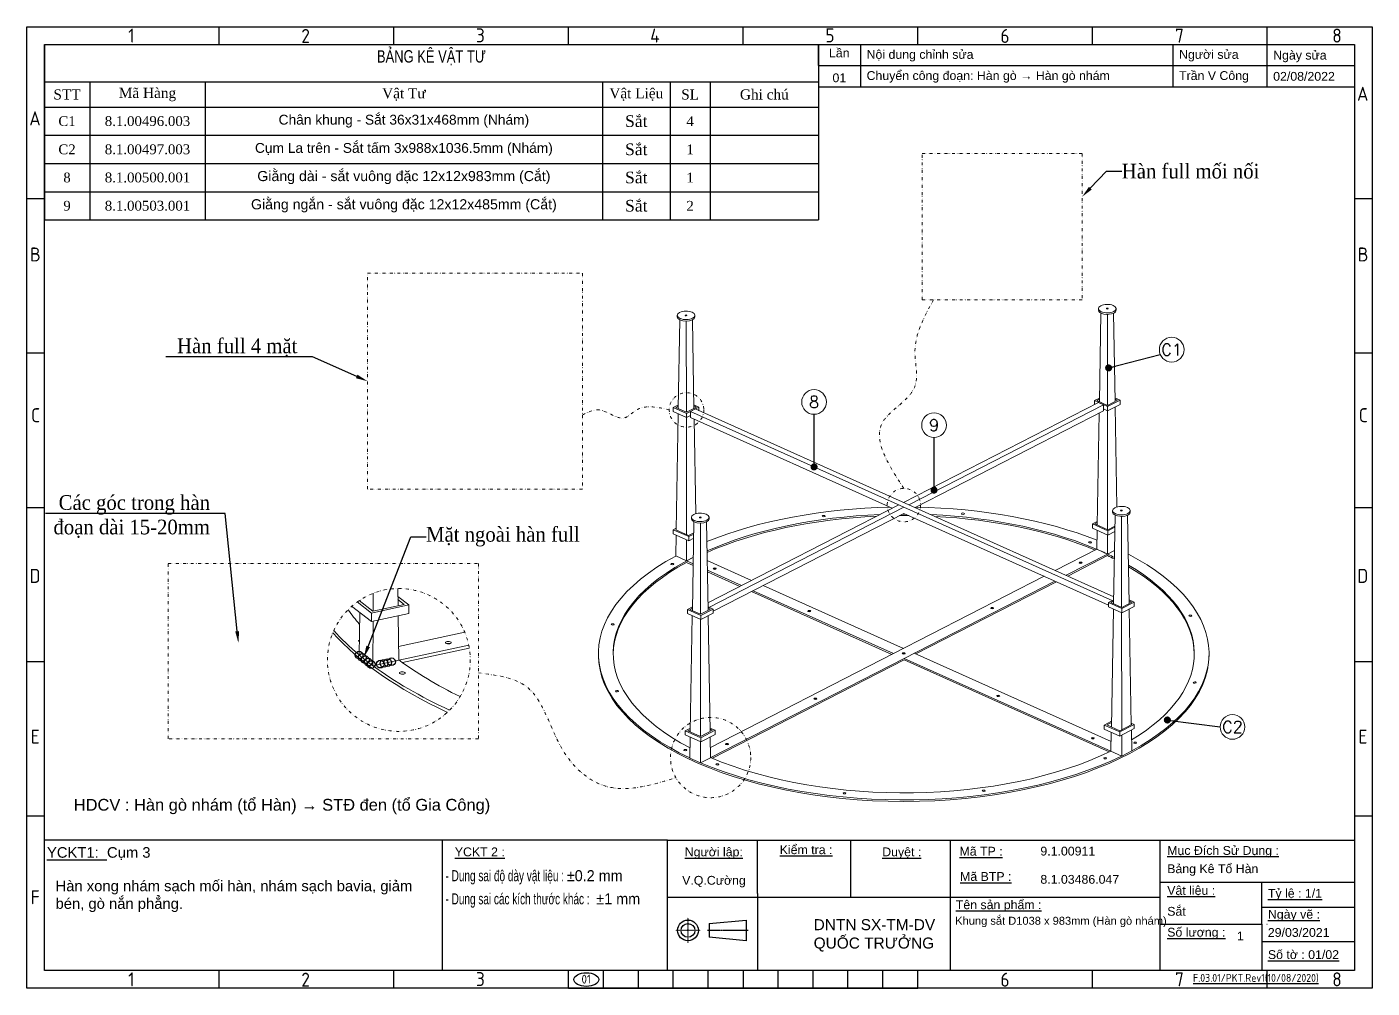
# Model space of a CAD drawing. Header units: millimetres. Extents: x -205945 to -46279, y 28253 to 108078.
# Drawn here: x -55797 to -53510, y 54348 to 55982 of the extents above; entities that cross this region are included whole.
import ezdxf
from ezdxf import colors
from ezdxf.entities.mleader import LeaderData, LeaderLine
from ezdxf.enums import TextEntityAlignment as Align
from ezdxf.math import Vec2, Vec3

# ---------------------------------------------------------------- set-up
doc = ezdxf.new("R2010")
doc.units = ezdxf.units.MM
for name, pattern in [('CENTER', [2, 1.25, -0.25, 0.25, -0.25]), ('CENTERX2', [4, 2.5, -0.5, 0.5, -0.5]), ('CONTPVMNIL', [0]), ('DIVIDE', [1.25, 0.5, -0.25, 0, -0.25, 0, -0.25])]:
    doc.linetypes.add(name, pattern=pattern)
doc.layers.get('0').update_dxf_attribs({"linetype": 'CONTPVMNIL'})
doc.layers.get('DEFPOINTS').update_dxf_attribs({"color": 6})
for name, color, linetype in [('CENTER', 1, 'CENTERX2'), ('FRAME050', 6, 'Continuous'), ('MAIN', 7, 'Continuous')]:
    doc.layers.add(name, color=color, linetype=linetype)
for name, color, linetype, lineweight in [('D KT', 4, 'Continuous', 18), ('d tam', 2, 'CENTER', 9), ('from', 7, 'Continuous', 13)]:
    doc.layers.add(name, color=color, linetype=linetype, lineweight=lineweight)
doc.styles.add('Chuan', font='times.ttf')
doc.styles.add('ISOCP', font='isocp')
doc.styles.add('SLDTEXTSTYLE3', font='TXT', dxfattribs={"width": 0.65, "bigfont": 'bigfont'})
doc.styles.get("Standard").update_dxf_attribs({"font": 'isocp.shx'})
doc.styles.add('style1', font='arial.ttf', dxfattribs={"width": 0.75})
doc.styles.add('tex 1', font='arial.ttf', dxfattribs={"width": 0.75})
doc.styles.add('TXT', font='txt.shx', dxfattribs={"bigfont": 'gbcbig.shx'})
doc.dimstyles.new('Dim7.5', dxfattribs={"dimtxt": 7.5, "dimasz": 4, "dimexe": 0, "dimexo": 0, "dimgap": 1, "dimtad": 1, "dimdsep": 46, "dimtxsty": 'Standard', "dimcen": 0, "dimclrd": 3, "dimclre": 3, "dimclrt": 7, "dimadec": 3, "dimazin": 2, "dimtp": 0.05, "dimtm": 0.05, "dimtfac": 0.7, "dimtofl": 0, "dimtmove": 0, "dimatfit": 3, "dimfxl": 0, "dimtolj": 1, "dimarcsym": 0})

# ---------------------------------------------------------------- blocks, each defined once
blk = doc.blocks.new('ẢERHAEEH')
at = {"layer": 'FRAME050'}
for p, q in [((-261.36, 213.96), (-261.36, 217.92)), ((-221.76, 213.96), (-221.76, 217.92)), ((-182.16, 213.96), (-182.16, 217.92)), ((-142.56, 213.96), (-142.56, 217.92)), ((-102.96, 213.96), (-102.96, 217.92)), ((-63.36, 213.96), (-63.36, 217.92)), ((-23.76, 213.96), (-23.76, 217.92)), ((-300.96, 178.96), (-304.92, 178.96)), ((0, 178.96), (-3.96, 178.96)), ((-300.96, 143.96), (-304.92, 143.96)), ((0, 143.96), (-3.96, 143.96)), ((-304.92, 108.96), (-300.96, 108.96)), ((-3.96, 108.96), (0, 108.96)), ((-300.96, 73.96), (-304.92, 73.96)), ((0, 73.96), (-3.96, 73.96)), ((-300.96, 38.96), (-304.92, 38.96)), ((0, 38.96), (-3.96, 38.96)), ((-261.36, 0), (-261.36, 3.96)), ((-221.76, 0), (-221.76, 3.96)), ((-182.16, 0), (-182.16, 3.96)), ((-174.24, 0), (-174.24, 3.96)), ((-166.32, 0), (-166.32, 3.96)), ((-158.4, 0), (-158.4, 3.96)), ((-150.48, 0), (-150.48, 3.96)), ((-142.56, 3.96), (-142.56, 0)), ((-134.64, 0), (-134.64, 3.96)), ((-126.72, 0), (-126.72, 3.96)), ((-118.8, 0), (-118.8, 3.96)), ((-110.88, 0), (-110.88, 3.96)), ((-102.96, 0), (-102.96, 3.96)), ((-63.36, 0), (-63.36, 3.96)), ((-23.76, 0), (-23.76, 3.96)), ((-182.16, 0), (-102.96, 0))]:
    blk.add_line(p, q, dxfattribs=at)
at = {"layer": 'MAIN', "color": 7, "linetype": 'Continuous'}
blk.add_lwpolyline([(-300.96, 213.96), (-3.96, 213.96), (-3.96, 3.96), (-300.96, 3.96)], close=True, dxfattribs=at)
at = {"layer": 'FRAME050', "style": 'ISOCP'}
for s, p in [('1', (-281.95, 214.36)), ('2', (-242.72, 214.28)), ('3', (-203.13, 214.42)), ('4', (-163.63, 214.36)), ('5', (-123.93, 214.42)), ('6', (-84.25, 214.28)), ('7', (-44.67, 214.36)), ('8', (-9.03, 214.36)), ('A', (-3.41, 201.17)), ('A', (-304.37, 195.59)), ('B', (-304.21, 164.74)), ('B', (-3.25, 164.74)), ('C', (-303.97, 128.3)), ('C', (-3.01, 128.3)), ('D', (-304.3, 91.87)), ('D', (-3.34, 91.87)), ('E', (-304.05, 55.44)), ('E', (-3.09, 55.44)), ('F', (-304.05, 19.01)), ('1', (-281.95, 0.4)), ('2', (-242.72, 0.32)), ('3', (-203.13, 0.46)), ('6', (-84.25, 0.32)), ('7', (-44.67, 0.4)), ('8', (-9.03, 0.4))]:
    blk.add_text(s, height=3.17, dxfattribs=at).set_placement(p)
blk = doc.blocks.new('AI_COPY_413A15')
at = {"layer": 'D KT', "color": 0, "linetype": 'ByBlock', "lineweight": -2, "ltscale": 30, "transparency": 16777216}
for p, q in [((0, 0), (1316, 0)), ((0, 0), (0, -298.5)), ((1316, 0), (1316, -298.5)), ((0, -63.9), (1316, -63.9)), ((77.1, -63.9), (77.1, -298.5)), ((273.5, -63.9), (273.5, -298.5)), ((948.9, -63.9), (948.9, -298.5)), ((1063.7, -63.9), (1063.7, -298.5)), ((1131.9, -63.9), (1131.9, -298.5)), ((0, -106.7), (1316, -106.7)), ((0, -154.6), (1316, -154.6)), ((0, -202.6), (1316, -202.6)), ((0, -250.5), (1316, -250.5)), ((0, -298.5), (1316, -298.5))]:
    blk.add_line(p, q, dxfattribs=at)
at = {"layer": 'D KT', "color": 0, "ltscale": 30, "transparency": 16777216}
for s, insert, char_height, width, attachment_point, style in [('BẢNG KÊ VẬT TƯ', (658, -9.9), 21.028, 1296.209, 2, 'tex 1'), ('STT', (38.5, -85.3), 17.21, 57.267, 5, 'Chuan'), ('Mã Hàng', (175.3, -85.3), 17.21, 176.541, 5, 'Chuan'), ('Vật Tư', (611.2, -85.3), 17.21, 655.6, 5, 'Chuan'), ('Vật Liệu', (1006.3, -85.3), 17.21, 94.94, 5, 'Chuan'), ('SL', (1097.8, -85.3), 17.21, 48.427, 5, 'Chuan'), ('Ghi chú', (1224, -85.3), 17.21, 164.305, 5, 'Chuan'), ('C1', (38.5, -130.6), 16.64, 57.826, 5, 'Chuan'), ('8.1.00496.003', (175.3, -130.6), 16.725, 170.061, 5, 'Chuan'), ('{\\fArial|b0|i0|c0|p34;\\C256;Chân khung - Sắt 36x31x468mm (Nhám)\\P}', (611.2, -130.6), 16.725, 656.159, 5, 'Chuan'), ('Sắt', (1006.3, -130.6), 19.83, 95.499, 5, 'Chuan'), ('4', (1097.8, -130.6), 16.7, 48.986, 5, 'Chuan'), ('C2', (38.5, -178.6), 16.64, 57.826, 5, 'Chuan'), ('8.1.00497.003', (175.3, -178.6), 16.725, 170.061, 5, 'Chuan'), ('{\\fArial|b0|i0|c0|p34;\\C256;Cụm La trên - Sắt tấm 3x988x1036.5mm (Nhám)\\P}', (611.2, -178.6), 16.725, 656.159, 5, 'Chuan'), ('Sắt', (1006.3, -178.6), 19.83, 95.499, 5, 'Chuan'), ('1', (1097.8, -178.6), 16.7, 48.986, 5, 'Chuan'), ('8', (38.5, -226.5), 16.6, 57.826, 5, 'Chuan'), ('8.1.00500.001', (175.3, -226.5), 16.725, 170.061, 5, 'Chuan'), ('{\\fArial|b0|i0|c0|p34;\\C256;Giằng dài - sắt vuông đặc 12x12x983mm (Cắt)\\P}', (611.2, -226.5), 17.21, 655.6, 5, 'Chuan'), ('Sắt', (1006.3, -226.5), 19.83, 95.499, 5, 'Chuan'), ('1', (1097.8, -226.5), 16.7, 48.986, 5, 'Chuan'), ('9', (38.5, -274.5), 16.6, 57.826, 5, 'Chuan'), ('8.1.00503.001', (175.3, -274.5), 16.725, 170.061, 5, 'Chuan'), ('{\\fArial|b0|i0|c0|p34;\\C256;Giằng ngắn - sắt vuông đặc 12x12x485mm (Cắt)\\P}', (611.2, -274.5), 17.21, 655.6, 5, 'Chuan'), ('Sắt', (1006.3, -274.5), 19.83, 95.499, 5, 'Chuan'), ('2', (1097.8, -274.5), 16.7, 48.986, 5, 'Chuan')]:
    blk.add_mtext(s, dxfattribs=dict(at, insert=insert, char_height=char_height, width=width, attachment_point=attachment_point, style=style))

msp = doc.modelspace()

# ---------------------------------------------------------------- linework, layer by layer
at = {"color": 0, "linetype": 'Continuous', "lineweight": 0, "extrusion": (5.55112e-17, 0.877389, 0.479779)}
for p, q in [((-54691.718, 55488.865, 0), (-54691.718, 55491.497, 0)), ((-54690.025, 55333.081, 0), (-54687.403, 55483.814, 0)), ((-54676.271, 55326.911, 0), (-54676.36, 55481.67, 0)), ((-54663.408, 55333.37, 0), (-54666.026, 55483.817, 0)), ((-54661.718, 55488.865, 0), (-54661.718, 55491.497, 0)), ((-53975.772, 55500.398, 0), (-53975.772, 55503.031, 0)), ((-53974.079, 55344.614, 0), (-53971.457, 55495.348, 0)), ((-53960.325, 55338.444, 0), (-53960.415, 55493.204, 0)), ((-53947.462, 55344.904, 0), (-53950.08, 55495.351, 0)), ((-53945.772, 55500.398, 0), (-53945.772, 55503.031, 0)), ((-54307.01, 55173.409, 0), (-53975.74, 55343.389, 0)), ((-53973.968, 55350.972, 0), (-53982.68, 55346.502, 0)), ((-53982.68, 55346.502, 0), (-53960.036, 55336.344, 0)), ((-53982.68, 55339.829, 0), (-53982.68, 55346.502, 0)), ((-53978.439, 55346.571, 0), (-53974.005, 55348.846, 0)), ((-53960.178, 55338.379, 0), (-53978.439, 55346.571, 0)), ((-53975.74, 55343.389, 0), (-53966.975, 55339.457, 0)), ((-53943.104, 55347.14, 0), (-53960.178, 55338.379, 0)), ((-53960.036, 55336.344, 0), (-53938.864, 55347.208, 0)), ((-53938.864, 55347.208, 0), (-53947.57, 55351.114, 0)), ((-53947.536, 55349.128, 0), (-53943.104, 55347.14, 0)), ((-53938.864, 55340.189, 0), (-53938.864, 55347.208, 0)), ((-54689.914, 55339.439, 0), (-54698.626, 55334.969, 0)), ((-54698.626, 55334.969, 0), (-54675.982, 55324.811, 0)), ((-54698.626, 55327.95, 0), (-54698.626, 55334.969, 0)), ((-54675.982, 55317.792, 0), (-54698.626, 55327.95, 0)), ((-54694.385, 55335.037, 0), (-54689.951, 55337.312, 0)), ((-54676.124, 55326.845, 0), (-54694.385, 55335.037, 0)), ((-54693.613, 55126.75, 0), (-54690.18, 55324.161, 0)), ((-54659.05, 55335.606, 0), (-54676.124, 55326.845, 0)), ((-54675.982, 55324.811, 0), (-54654.81, 55335.675, 0)), ((-54675.982, 55317.792, 0), (-54675.982, 55324.811, 0)), ((-54669.494, 55321.121, 0), (-54675.982, 55317.792, 0)), ((-54661.298, 55332.345, 0), (-54669.494, 55328.14, 0)), ((-54669.494, 55328.14, 0), (-54306.44, 55165.272, 0)), ((-54669.494, 55328.14, 0), (-54669.494, 55317.611, 0)), ((-54654.81, 55335.675, 0), (-54663.516, 55339.581, 0)), ((-54663.482, 55337.595, 0), (-54659.05, 55335.606, 0)), ((-54661.298, 55332.345, 0), (-54298.245, 55169.477, 0)), ((-54654.81, 55329.435, 0), (-54654.81, 55335.675, 0)), ((-54298.245, 55169.477, 0), (-53966.975, 55339.457, 0)), ((-54287.297, 55164.566, 0), (-53966.975, 55328.929, 0)), ((-53977.724, 55135.024, 0), (-53974.418, 55325.11, 0)), ((-53966.975, 55339.457, 0), (-53966.975, 55328.929, 0)), ((-53960.036, 55329.325, 0), (-53966.975, 55332.438, 0)), ((-53960.202, 55127.164, 0), (-53960.32, 55329.452, 0)), ((-53938.864, 55340.189, 0), (-53960.036, 55329.325, 0)), ((-53960.036, 55329.325, 0), (-53960.036, 55336.344, 0)), ((-53944.344, 55165.736, 0), (-53947.305, 55335.858, 0)), ((-54676.15, 55118.916, 0), (-54676.266, 55317.919, 0)), ((-54669.494, 55317.611, 0), (-54326.153, 55163.586, 0)), ((-54660.29, 55154.202, 0), (-54663.084, 55314.736, 0)), ((-54639.593, 55002.755, 0), (-54315.206, 55169.204, 0)), ((-54638.344, 54994.966, 0), (-54306.44, 55165.272, 0)), ((-54306.44, 55165.272, 0), (-53951.474, 55006.031, 0)), ((-54298.245, 55169.477, 0), (-53949.83, 55013.176, 0)), ((-54667.679, 55145.369, 0), (-54667.679, 55148.001, 0)), ((-54665.986, 54989.585, 0), (-54663.364, 55140.318, 0)), ((-54652.232, 54983.415, 0), (-54652.321, 55138.174, 0)), ((-54639.369, 54989.874, 0), (-54641.987, 55140.321, 0)), ((-54637.679, 55145.369, 0), (-54637.679, 55148.001, 0)), ((-54630.771, 54988.324, 0), (-54306.44, 55154.743, 0)), ((-54306.44, 55154.743, 0), (-53958.641, 54998.718, 0)), ((-53977.617, 55141.159, 0), (-53986.095, 55136.809, 0)), ((-53981.854, 55136.877, 0), (-53977.654, 55139.032, 0)), ((-53951.733, 55156.902, 0), (-53951.733, 55159.535, 0)), ((-53950.04, 55001.118, 0), (-53947.418, 55151.852, 0)), ((-53936.286, 54994.948, 0), (-53936.375, 55149.708, 0)), ((-53923.423, 55001.408, 0), (-53926.041, 55151.855, 0)), ((-53921.733, 55156.902, 0), (-53921.733, 55159.535, 0)), ((-54693.563, 55129.625, 0), (-54698.626, 55127.028, 0)), ((-54698.626, 55127.028, 0), (-54672.33, 55115.231, 0)), ((-54698.626, 55120.008, 0), (-54698.626, 55127.028, 0)), ((-54672.33, 55108.212, 0), (-54698.626, 55120.008, 0)), ((-54694.385, 55127.096, 0), (-54693.6, 55127.499, 0)), ((-54672.472, 55117.266, 0), (-54694.385, 55127.096, 0)), ((-54694.385, 55082.349, 0), (-54693.768, 55117.829, 0)), ((-54663.687, 55121.774, 0), (-54672.472, 55117.266, 0)), ((-54672.33, 55115.231, 0), (-54663.724, 55119.647, 0)), ((-54672.33, 55108.212, 0), (-54672.33, 55115.231, 0)), ((-53986.095, 55136.809, 0), (-53959.799, 55125.012, 0)), ((-53986.095, 55129.79, 0), (-53986.095, 55136.809, 0)), ((-53959.799, 55117.993, 0), (-53986.095, 55129.79, 0)), ((-53959.941, 55127.047, 0), (-53981.854, 55136.877, 0)), ((-53978.439, 55093.883, 0), (-53977.879, 55126.104, 0)), ((-53960.178, 55085.691, 0), (-53960.197, 55118.172, 0)), ((-53947.741, 55133.307, 0), (-53959.941, 55127.047, 0)), ((-53959.799, 55125.012, 0), (-53947.778, 55131.181, 0)), ((-53959.799, 55117.993, 0), (-53959.799, 55125.012, 0)), ((-53947.901, 55124.098, 0), (-53959.799, 55117.993, 0)), ((-54676.124, 55074.157, 0), (-54676.145, 55109.924, 0)), ((-54663.847, 55112.565, 0), (-54672.33, 55108.212, 0)), ((-53978.439, 55093.883, 0), (-54049.013, 55057.67, 0)), ((-53978.439, 55093.883, 0), (-53960.178, 55085.691, 0)), ((-53960.178, 55085.691, 0), (-53948.464, 55091.701, 0)), ((-54694.385, 55082.349, 0), (-54676.124, 55074.157, 0)), ((-54676.124, 55074.157, 0), (-54664.41, 55080.168, 0)), ((-54664.411, 55080.092, 0), (-54676.047, 55074.122, 0)), ((-54676.047, 55074.122, 0), (-54664.605, 55068.989, 0)), ((-54664.65, 55066.377, 0), (-54675.983, 55071.461, 0)), ((-54565.315, 55040.868, 0), (-54640.846, 55074.752, 0)), ((-54030.752, 55049.478, 0), (-53960.153, 55085.703, 0)), ((-53960.311, 55082.99, 0), (-54028.015, 55048.25, 0)), ((-54640.558, 55058.202, 0), (-54582.39, 55032.107, 0)), ((-54585.127, 55030.703, 0), (-54640.512, 55055.549, 0)), ((-54068.156, 55047.847, 0), (-54324.393, 54916.368, 0)), ((-54562.677, 55023.264, 0), (-54324.393, 54916.368, 0)), ((-54307.318, 54925.129, 0), (-54545.602, 55032.025, 0)), ((-54306.132, 54908.176, 0), (-54049.895, 55039.655, 0)), ((-54047.158, 55038.427, 0), (-54286.32, 54915.709, 0)), ((-54327.13, 54914.963, 0), (-54565.414, 55021.859, 0)), ((-53949.929, 55007.476, 0), (-53958.641, 55003.006, 0)), ((-53958.641, 55003.006, 0), (-53935.997, 54992.848, 0)), ((-53958.641, 54995.987, 0), (-53958.641, 55003.006, 0)), ((-53954.4, 55003.075, 0), (-53949.966, 55005.35, 0)), ((-53936.139, 54994.883, 0), (-53954.4, 55003.075, 0)), ((-53949.941, 55006.818, 0), (-53951.474, 55006.031, 0)), ((-53919.065, 55003.644, 0), (-53936.139, 54994.883, 0)), ((-53935.997, 54992.848, 0), (-53914.825, 55003.712, 0)), ((-53914.825, 55003.712, 0), (-53923.531, 55007.618, 0)), ((-53923.497, 55005.632, 0), (-53919.065, 55003.644, 0)), ((-53914.825, 54996.693, 0), (-53914.825, 55003.712, 0)), ((-54665.875, 54995.943, 0), (-54674.587, 54991.473, 0)), ((-54674.587, 54984.454, 0), (-54674.587, 54991.473, 0)), ((-54674.587, 54991.473, 0), (-54651.943, 54981.315, 0)), ((-54651.943, 54974.296, 0), (-54674.587, 54984.454, 0)), ((-54670.346, 54991.541, 0), (-54665.912, 54993.816, 0)), ((-54652.085, 54983.349, 0), (-54670.346, 54991.541, 0)), ((-54669.574, 54783.254, 0), (-54666.141, 54980.665, 0)), ((-54635.011, 54992.11, 0), (-54652.085, 54983.349, 0)), ((-54651.943, 54981.315, 0), (-54630.771, 54992.179, 0)), ((-54630.771, 54985.16, 0), (-54651.943, 54974.296, 0)), ((-54651.943, 54974.296, 0), (-54651.943, 54981.315, 0)), ((-54630.771, 54992.179, 0), (-54639.477, 54996.085, 0)), ((-54639.466, 54995.47, 0), (-54638.344, 54994.966, 0)), ((-54639.443, 54994.099, 0), (-54635.011, 54992.11, 0)), ((-54635.783, 54783.773, 0), (-54639.212, 54980.828, 0)), ((-54630.771, 54985.16, 0), (-54630.771, 54992.179, 0)), ((-53935.997, 54985.829, 0), (-53958.641, 54995.987, 0)), ((-53953.685, 54791.528, 0), (-53950.195, 54992.198, 0)), ((-53936.165, 54786.928, 0), (-53936.281, 54985.956, 0)), ((-53914.825, 54996.693, 0), (-53935.997, 54985.829, 0)), ((-53935.997, 54985.829, 0), (-53935.997, 54992.848, 0)), ((-53919.837, 54795.307, 0), (-53923.266, 54992.362, 0)), ((-54652.111, 54775.42, 0), (-54652.227, 54974.423, 0)), ((-54825.725, 54916.652, 0), (-54825.725, 54914.02, 0)), ((-54324.393, 54916.368, 0), (-54635.314, 54756.829, 0)), ((-53954.117, 54766.68, 0), (-54289.057, 54916.937, 0)), ((-53787.725, 54916.652, 0), (-53787.725, 54914.02, 0)), ((-54634.937, 54739.46, 0), (-54306.132, 54908.176, 0)), ((-54306.132, 54905.544, 0), (-54632.067, 54738.301, 0)), ((-54306.132, 54908.176, 0), (-53954.374, 54750.375, 0)), ((-53957.365, 54749.084, 0), (-54306.132, 54905.544, 0)), ((-53953.516, 54801.207, 0), (-53965.708, 54794.951, 0)), ((-53965.708, 54794.951, 0), (-53939.412, 54783.155, 0)), ((-53965.708, 54787.932, 0), (-53965.708, 54794.951, 0)), ((-53961.467, 54795.02, 0), (-53953.553, 54799.08, 0)), ((-53939.554, 54785.189, 0), (-53961.467, 54795.02, 0)), ((-53919.065, 54795.703, 0), (-53939.554, 54785.189, 0)), ((-53939.412, 54783.155, 0), (-53914.825, 54795.771, 0)), ((-53914.825, 54795.771, 0), (-53919.884, 54798.041, 0)), ((-53919.85, 54796.055, 0), (-53919.065, 54795.703, 0)), ((-53914.825, 54788.752, 0), (-53914.825, 54795.771, 0)), ((-54669.462, 54789.673, 0), (-54678.239, 54785.17, 0)), ((-54678.239, 54778.151, 0), (-54678.239, 54785.17, 0)), ((-54678.239, 54785.17, 0), (-54651.943, 54773.374, 0)), ((-54651.943, 54766.354, 0), (-54678.239, 54778.151, 0)), ((-54673.998, 54785.238, 0), (-54669.499, 54787.547, 0)), ((-54652.085, 54775.408, 0), (-54673.998, 54785.238, 0)), ((-54670.346, 54738.853, 0), (-54669.729, 54774.333, 0)), ((-54631.596, 54785.921, 0), (-54652.085, 54775.408, 0)), ((-54651.943, 54773.374, 0), (-54627.356, 54785.99, 0)), ((-54627.356, 54778.971, 0), (-54651.943, 54766.354, 0)), ((-54651.943, 54766.354, 0), (-54651.943, 54773.374, 0)), ((-54627.356, 54785.99, 0), (-54635.888, 54789.817, 0)), ((-54635.853, 54787.831, 0), (-54631.596, 54785.921, 0)), ((-54635.011, 54739.422, 0), (-54635.625, 54774.727, 0)), ((-54627.356, 54778.971, 0), (-54627.356, 54785.99, 0)), ((-53939.412, 54776.136, 0), (-53965.708, 54787.932, 0)), ((-53954.4, 54750.387, 0), (-53953.84, 54782.608, 0)), ((-53953.677, 54791.998, 0), (-53954.169, 54791.745, 0)), ((-53914.825, 54788.752, 0), (-53939.412, 54776.136, 0)), ((-53939.412, 54776.136, 0), (-53939.412, 54783.155, 0)), ((-53936.139, 54742.195, 0), (-53936.16, 54777.804, 0)), ((-53919.065, 54750.956, 0), (-53919.679, 54786.261, 0)), ((-54652.085, 54730.661, 0), (-54652.106, 54766.428, 0)), ((-53954.4, 54750.387, 0), (-53936.139, 54742.195, 0)), ((-53936.139, 54742.195, 0), (-53919.065, 54750.956, 0)), ((-54670.346, 54738.853, 0), (-54652.085, 54730.661, 0)), ((-54652.085, 54730.661, 0), (-54635.011, 54739.422, 0)), ((-54635.012, 54739.494, 0), (-54634.937, 54739.46, 0))]:
    msp.add_line(p, q, dxfattribs=at)
at = {"color": 0, "linetype": 'Continuous', "lineweight": 0, "extrusion": (-5.55112e-17, 0.91158, 0.411123)}
for p, q in [((-55166.504, 54997.906), (-55166.968, 55026.98)), ((-55235.876, 55004.184), (-55211.822, 54985.342)), ((-55209.297, 54988.672), (-55232.277, 55006.673)), ((-55231.062, 55005.721), (-55231.033, 55007.49)), ((-55156.17, 55000.136), (-55209.297, 54988.672)), ((-55208.836, 54988.772), (-55208.687, 55018.876)), ((-55148.069, 54999.098), (-55166.756, 55013.736)), ((-55166.671, 55008.361), (-55156.17, 55000.136)), ((-55211.822, 54970.756), (-55245.282, 54996.967)), ((-55232.534, 54913.893), (-55231.377, 54986.074)), ((-55211.822, 54985.342), (-55148.069, 54999.098)), ((-55211.822, 54970.756), (-55211.822, 54985.342)), ((-55148.069, 54984.513), (-55211.822, 54970.756)), ((-55165.025, 54905.244), (-55166.227, 54980.594)), ((-55148.069, 54984.513), (-55148.069, 54999.098)), ((-55209.297, 54895.691), (-55208.923, 54971.382)), ((-55053.09, 54952.612), (-55165.394, 54928.38)), ((-55232.534, 54913.893), (-55209.297, 54895.691)), ((-55164.834, 54905.285), (-55046.272, 54930.868)), ((-55045.274, 54925.614), (-55158.881, 54901.1)), ((-55209.297, 54895.691), (-55165.025, 54905.244)), ((-55165.028, 54905.437), (-55164.834, 54905.285))]:
    msp.add_line(p, q, dxfattribs=at)
for p, q in [((-54708.427, 54599.25), (-55767.691, 54599.25)), ((-55091.284, 54599.25), (-55091.284, 54377.303)), ((-54397.139, 54599.25), (-54397.139, 54502.48)), ((-53870.724, 54527.606), (-53870.724, 54599.25)), ((-54708.427, 54502.48), (-54227.257, 54502.48)), ((-54555.462, 54508.633), (-54555.462, 54377.303)), ((-53697.923, 54485.402), (-53540.191, 54485.402)), ((-53697.923, 54426.58), (-53540.191, 54426.58))]:
    msp.add_line(p, q)
at = {"ltscale": 3}
msp.add_line((-54227.257, 54502.48), (-53870.724, 54502.48), dxfattribs=at)
at = {"linetype": 'ByBlock'}
msp.add_line((-53697.923, 54456.503), (-53697.923, 54377.303), dxfattribs=at)
at = {"color": 1, "ltscale": 30}
for centre in [(-55232.534, 54913.893), (-55227.406, 54909.876), (-55222.279, 54905.86), (-55177.511, 54902.55), (-55217.151, 54901.843), (-55212.024, 54897.827), (-55196.611, 54898.428), (-55190.245, 54899.802), (-55183.878, 54901.176)]:
    msp.add_circle(centre, 6.513, dxfattribs=at)
at = {"color": 0, "linetype": 'Continuous', "lineweight": 0}
for centre, major_axis, ratio, start_param, end_param in [((-53960.772, 55503.031, 0), (-15, 0), 0.47977921, -3.89342679, 2.38975851), ((-54676.718, 55491.497, 0), (15, 0), 0.47977921, -5.464223119705613, 0.8189621874739736), ((-54306.725, 54916.652, 0), (-519, 0), 0.47977921, -1.52554513, -0.86995809), ((-54306.725, 54916.652, 0), (-519, 0), 0.47977921, -2.25629023, -1.61156477), ((-53936.733, 55159.535, 0), (-15, 0), 0.47977921, -5.464223119705551, 0.8189621874740349), ((-54652.679, 55148.001, 0), (15, 0), 0.47977921, -3.89342679, 2.38975851), ((-54306.725, 54914.02, 0), (-494, 0), 0.47977921, -1.47775828, -0.82733188), ((-54306.725, 54914.02, 0), (-494, 0), 0.47977921, -1.58828677, -1.55663474), ((-54306.725, 54914.02, 0), (-494, 0), 0.47977921, -2.28973594, -1.67748154), ((-54306.725, 54916.652, 0), (-519, 0), 0.47977921, -0.72774703, 0.7945378), ((-54306.725, 54914.02, 0), (-494, 0), 0.47977921, -0.72652779, -0.00555287), ((-54006.165, 55068.243, 0), (-5, 0), 0.47977921, -2.04339834, -1.09819431), ((-54306.725, 54914.02, 0), (-494, 0), 0.47977921, -2.38142214, -2.34793681), ((-54306.725, 54916.652, 0), (519, 0), 0.47977921, -0.72735996, 0.74405741), ((-54628.066, 55058.176, 0), (-5, 0), 0.47977921, -2.04339834, -1.09819431), ((-54306.725, 54914.02, 0), (494, 0), 0.47977921, 0.00555287, 0.68612983), ((-54467.369, 54986.086, 0), (-5, 0), 0.47977921, -2.04339834, -1.09819431), ((-54156.42, 54991.144, 0), (-5, 0), 0.47977921, -2.04339834, -1.09819431), ((-54301.749, 55103.124), (-1038, 0), 0.41112267, 0.35313951, 0.45853004), ((-55080.823, 54929.551), (-10, 0), 0.41112267, -1.89763071, -1.24396195), ((-54306.725, 54914.02, 0), (-5, 0), 0.47977921, -2.04339834, -1.09819431), ((-54306.725, 54914.02, 0), (-5, 0), 0.47977921, -2.04339834, -1.09819431), ((-54301.749, 55103.124), (1038, 0), 0.41112267, -2.6341836, -2.41665854), ((-54145.977, 54841.907, 0), (-5, 0), 0.47977921, -2.04339834, -1.09819431), ((-54456.931, 54836.947, 0), (-5, 0), 0.47977921, -2.04339834, -1.09819431), ((-53985.281, 54769.818, 0), (-5, 0), 0.47977921, -2.04339834, -1.09819431), ((-54607.187, 54759.848, 0), (-5, 0), 0.47977921, -2.04339834, -1.09819431), ((-54306.725, 54916.652, 0), (519, 0), 0.47977921, -2.29854336, -0.77592125)]:
    msp.add_ellipse(centre, major_axis=major_axis, ratio=ratio, start_param=start_param, end_param=end_param, dxfattribs=at)
at = {"color": 0, "linetype": 'Continuous', "lineweight": 0, "extrusion": (-6.36659e-17, -5.55112e-17, -1)}
msp.add_ellipse((-53960.772, 55503.031, 0), major_axis=(1.5, 0), ratio=0.47977921, start_param=-5.531351167859438, end_param=0.751834139320148, dxfattribs=at)
at = {"color": 0, "linetype": 'Continuous', "lineweight": 0, "extrusion": (-1.17133e-16, -2.22045e-16, -1)}
msp.add_ellipse((-54676.718, 55488.865, 0), major_axis=(15, 0), ratio=0.47977921, start_param=0, end_param=3.14159265, dxfattribs=at)
at = {"color": 0, "linetype": 'Continuous', "lineweight": 0, "extrusion": (5.32662e-17, -2.22045e-16, -1)}
msp.add_ellipse((-54676.718, 55491.497, 0), major_axis=(-1.5, 0), ratio=0.47977921, start_param=-3.960554841063277, end_param=2.322630466116309, dxfattribs=at)
at = {"color": 0, "linetype": 'Continuous', "lineweight": 0, "extrusion": (-4.94616e-17, -1.66533e-16, -1)}
msp.add_ellipse((-53960.772, 55500.398, 0), major_axis=(-15, 0), ratio=0.47977921, start_param=-2.38975851, end_param=0, dxfattribs=at)
at = {"color": 0, "linetype": 'Continuous', "lineweight": 0, "extrusion": (-1.73103e-16, -2.77556e-16, -1)}
msp.add_ellipse((-53960.772, 55500.398, 0), major_axis=(15, 0), ratio=0.47977921, start_param=0, end_param=0.75183414, dxfattribs=at)
at = {"color": 0, "linetype": 'Continuous', "lineweight": 0, "extrusion": (-3.08149e-33, -5.55112e-17, -1)}
msp.add_ellipse((-53936.733, 55159.535, 0), major_axis=(1.5, 0), ratio=0.47977921, start_param=-3.960554841063884, end_param=2.322630466115703, dxfattribs=at)
at = {"color": 0, "linetype": 'Continuous', "lineweight": 0, "extrusion": (-1.31727e-16, -5.55112e-17, -1)}
msp.add_ellipse((-54652.679, 55145.369, 0), major_axis=(15, 0), ratio=0.47977921, start_param=0, end_param=3.14159265, dxfattribs=at)
at = {"color": 0, "linetype": 'Continuous', "lineweight": 0, "extrusion": (-2.59102e-17, -1.66533e-16, -1)}
msp.add_ellipse((-54652.679, 55148.001, 0), major_axis=(-1.5, 0), ratio=0.47977921, start_param=-5.531351167859235, end_param=0.7518341393203518, dxfattribs=at)
at = {"color": 0, "linetype": 'Continuous', "lineweight": 0, "extrusion": (3.21335e-17, -1.11022e-16, -1)}
msp.add_ellipse((-54306.725, 54916.652, 0), major_axis=(494, 0), ratio=0.47977921, start_param=-2.31438578, end_param=-1.65248064, dxfattribs=at)
at = {"color": 0, "linetype": 'Continuous', "lineweight": 0, "extrusion": (-1.11022e-16, -1.11022e-16, -1)}
for centre, start_param, end_param in [((-54442.65, 55150.204, 0), -3.960554841063731, 2.322630466115855), ((-54206.053, 55154.28, 0), -3.960554841064095, 2.322630466115491), ((-53990.004, 55105.435, 0), -3.960554841064095, 2.322630466115491), ((-54700.202, 55068.609, 0), -3.960554841063731, 2.322630466115855), ((-53819.309, 54980.783, 0), -3.960554841064005, 2.322630466115581), ((-54801.536, 54966.053, 0), -3.960554841064005, 2.322630466115581), ((-53811.914, 54867.252, 0), -3.960554841064005, 2.322630466115581), ((-54794.141, 54852.522, 0), -3.960554841064005, 2.322630466115581), ((-54678.071, 54752.375, 0), -3.960554841064005, 2.322630466115581), ((-53913.248, 54764.696, 0), -3.960554841064005, 2.322630466115581), ((-53964.324, 54738.488, 0), -3.960554841064005, 2.322630466115581), ((-54407.397, 54679.025, 0), -3.960554841064095, 2.322630466115491), ((-54170.8, 54683.101, 0), -3.960554841064005, 2.322630466115581)]:
    msp.add_ellipse(centre, major_axis=(-2.5, 0), ratio=0.47977921, start_param=start_param, end_param=end_param, dxfattribs=at)
at = {"color": 0, "linetype": 'Continuous', "lineweight": 0, "extrusion": (2.48e-18, -1.66533e-16, -1)}
msp.add_ellipse((-54306.725, 54916.652, 0), major_axis=(494, 0), ratio=0.47977921, start_param=-1.57448593, end_param=-1.56533173, dxfattribs=at)
at = {"color": 0, "linetype": 'Continuous', "lineweight": 0, "extrusion": (-1.03513e-17, -2.77556e-16, -1)}
msp.add_ellipse((-54306.725, 54916.652, 0), major_axis=(494, 0), ratio=0.47977921, start_param=-1.47748311, end_param=-0.81896219, dxfattribs=at)
at = {"color": 0, "linetype": 'Continuous', "lineweight": 0, "extrusion": (-5.68173e-17, -2.77556e-16, -1)}
msp.add_ellipse((-53936.733, 55156.902, 0), major_axis=(-15, 0), ratio=0.47977921, start_param=-0.81896219, end_param=0, dxfattribs=at)
at = {"color": 0, "linetype": 'Continuous', "lineweight": 0, "extrusion": (-1.19917e-16, -1.66533e-16, -1)}
msp.add_ellipse((-53936.733, 55156.902, 0), major_axis=(15, 0), ratio=0.47977921, start_param=0, end_param=2.32263047, dxfattribs=at)
at = {"color": 0, "linetype": 'Continuous', "lineweight": 0, "extrusion": (-5.55112e-17, -5.55112e-17, -1)}
msp.add_ellipse((-54306.725, 54916.652, 0), major_axis=(-494, 0), ratio=0.47977921, start_param=-0.74443728, end_param=0.76112537, dxfattribs=at)
at = {"color": 0, "linetype": 'Continuous', "lineweight": 0, "extrusion": (-1.32329e-16, -2.22045e-16, -1)}
for centre in [(-54006.165, 55070.875, 0), (-54628.066, 55060.808, 0), (-54467.369, 54988.719, 0), (-54156.42, 54993.776, 0), (-54306.725, 54916.652, 0), (-54306.725, 54916.652, 0), (-54456.931, 54839.579, 0), (-54145.977, 54844.54, 0), (-53985.281, 54772.45, 0), (-54607.187, 54762.48, 0)]:
    msp.add_ellipse(centre, major_axis=(-2.5, 0), ratio=0.47977921, start_param=-0.81896219, end_param=5.46422312, dxfattribs=at)
at = {"color": 0, "linetype": 'Continuous', "lineweight": 0, "extrusion": (-1.38018e-17, -1.11022e-16, -1)}
msp.add_ellipse((-54306.725, 54916.652, 0), major_axis=(494, 0), ratio=0.47977921, start_param=-0.81896219, end_param=-0.76003718, dxfattribs=at)
at = {"color": 0, "linetype": 'Continuous', "lineweight": 0, "extrusion": (-1.52732e-16, -2.22045e-16, -1)}
msp.add_ellipse((-54306.725, 54916.652, 0), major_axis=(494, 0), ratio=0.47977921, start_param=-0.68627767, end_param=0.66958023, dxfattribs=at)
at = {"color": 0, "linetype": 'Continuous', "lineweight": 0, "extrusion": (5.55112e-17, 1.66533e-16, -1)}
msp.add_ellipse((-54301.749, 55103.124), major_axis=(-988, 0), ratio=0.41112267, start_param=-0.34449831, end_param=-0.27973691, dxfattribs=at)
at = {"color": 0, "linetype": 'Continuous', "lineweight": 0, "extrusion": (6.51193e-17, -1.66533e-16, -1)}
msp.add_ellipse((-54301.749, 55097.654), major_axis=(1038, 0), ratio=0.41112267, start_param=2.42221862, end_param=2.79290984, dxfattribs=at)
at = {"color": 0, "linetype": 'Continuous', "lineweight": 0, "extrusion": (-3.72536e-17, 1.11022e-16, -1)}
msp.add_ellipse((-55228.555, 54937.866), major_axis=(-5, 0), ratio=0.41112267, start_param=-0.76196465, end_param=0.77514332, dxfattribs=at)
at = {"color": 0, "linetype": 'Continuous', "lineweight": 0, "extrusion": (1.11022e-16, -1.11022e-16, -1)}
msp.add_ellipse((-55080.823, 54935.02), major_axis=(-5, 0), ratio=0.41112267, start_param=-0.48332195, end_param=5.79986336, dxfattribs=at)
at = {"color": 0, "linetype": 'Continuous', "lineweight": 0, "extrusion": (-9.33281e-17, -2.22045e-16, -1)}
msp.add_ellipse((-54306.725, 54914.02, 0), major_axis=(519, 0), ratio=0.47977921, start_param=0, end_param=3.14159265, dxfattribs=at)
at = {"color": 0, "linetype": 'Continuous', "lineweight": 0, "extrusion": (5.66065e-17, -1.11022e-16, -1)}
msp.add_ellipse((-54301.749, 55103.124), major_axis=(-988, 0), ratio=0.41112267, start_param=-0.69453044, end_param=-0.50790392, dxfattribs=at)
at = {"color": 0, "linetype": 'Continuous', "lineweight": 0, "extrusion": (1.83103e-17, -5.55112e-17, -1)}
msp.add_ellipse((-55159.047, 54883.419), major_axis=(-4.986, 0), ratio=0.41112267, start_param=-3.624914600296008, end_param=2.658270706883578, dxfattribs=at)
at = {"color": 0, "linetype": 'Continuous', "lineweight": 0, "extrusion": (-5.15894e-17, -2.22045e-16, -1)}
msp.add_ellipse((-54306.725, 54916.652, 0), major_axis=(-494, 0), ratio=0.47977921, start_param=-2.36486738, end_param=-0.84390432, dxfattribs=at)
at = {"color": 0, "linetype": 'Continuous', "lineweight": 0, "extrusion": (-1.11022e-16, -3.33067e-16, -1)}
msp.add_ellipse((-54623.446, 54727.87, 0), major_axis=(-2.493, 0), ratio=0.47977921, start_param=-3.960554841064099, end_param=2.322630466115487, dxfattribs=at)
at = {"color": 1}
msp.add_ellipse((-54846.296, 54362.108), major_axis=(-21.079, 0), ratio=0.55171628, dxfattribs=at)
at = {"layer": 'CENTER', "color": 1, "linetype": 'CENTER', "ltscale": 0.05}
for p, q in [((-54673.547, 54467.146), (-54673.547, 54424.362)), ((-54652.155, 54445.754), (-54694.939, 54445.754))]:
    msp.add_line(p, q, dxfattribs=at)
at = {"layer": 'CENTER'}
msp.add_line((-54570.994, 54445.754), (-54640.318, 54445.754), dxfattribs=at)
at = {"layer": 'd tam', "linetype": 'DIVIDE', "ltscale": 10}
for points in [[(-54275.416, 55766.875), (-54003.422, 55766.875), (-54003.422, 55518.082), (-54275.416, 55518.082)], [(-55218.397, 55563.071), (-54853.028, 55563.071), (-54853.028, 55195.991), (-55218.397, 55195.991)], [(-55556.994, 55069.459), (-55029.894, 55069.459), (-55029.894, 54771.689), (-55556.994, 54771.689)]]:
    msp.add_lwpolyline(points, close=True, dxfattribs=at)
for centre, radius in [((-54675.984, 55330.71, 0), 29.332), ((-54306.416, 55168.855), 28.373), ((-55165.03, 54905.575), 121.421), ((-54635.013, 54739.548, 0), 68.219)]:
    msp.add_circle(centre, radius, dxfattribs=at)
for points in [[(-54306.416, 55197.227), (-54342.294, 55310.367), (-54287.652, 55371.049), (-54287.652, 55428.089), (-54256.082, 55518.082)], [(-54705.316, 55330.71, 0), (-54762.381, 55329.75), (-54781.062, 55317.427), (-54823.655, 55330.497), (-54853.028, 55322.281)], [(-55029.894, 54883.503), (-54949.758, 54861.416), (-54884.326, 54748.932), (-54814.968, 54691.381), (-54694.058, 54705.379, 0)]]:
    msp.add_spline(points, degree=3, dxfattribs=at)
at = {"layer": 'DEFPOINTS', "ltscale": 30}
msp.add_lwpolyline([(-55797.391, 55982.003), (-53510.491, 55982.003), (-53510.491, 54347.603), (-55797.391, 54347.603)], close=True, dxfattribs=at)
at = {"layer": 'from', "color": 4, "ltscale": 3}
for centre in [(-53851.174, 55433.189, 0), (-54459.154, 55344.221), (-54255.226, 55304.772), (-53747.836, 54791.718, 0)]:
    msp.add_circle(centre, 21, dxfattribs=at)
at = {"layer": 'MAIN'}
for p, q in [((-54451.906, 55916.303), (-54451.906, 55952.303)), ((-54379.906, 55916.303), (-54379.906, 55952.303)), ((-53848.699, 55916.303), (-53848.699, 55952.303)), ((-53688.691, 55916.303), (-53688.691, 55952.303)), ((-54451.906, 55916.303), (-53540.191, 55916.303)), ((-54379.906, 55880.303), (-54379.906, 55916.303)), ((-53848.699, 55880.303), (-53848.699, 55916.303)), ((-53688.691, 55880.303), (-53688.691, 55916.303)), ((-54451.906, 55880.303), (-53540.191, 55880.303)), ((-54708.427, 54502.48), (-54708.427, 54599.25)), ((-54708.427, 54599.25), (-53540.191, 54599.25)), ((-54555.462, 54508.633), (-54555.462, 54599.25)), ((-54227.257, 54527.606), (-54227.257, 54599.25)), ((-54227.257, 54456.503), (-54227.257, 54527.606)), ((-53870.724, 54527.606), (-53540.191, 54527.606)), ((-53870.724, 54456.503), (-53870.724, 54527.606)), ((-53697.923, 54456.503), (-53697.923, 54527.606)), ((-54708.427, 54377.303), (-54708.427, 54502.48)), ((-54637.585, 54457.515), (-54574.376, 54463.396)), ((-54637.585, 54457.515), (-54637.585, 54433.993)), ((-54574.376, 54463.396), (-54574.376, 54428.112)), ((-54227.257, 54377.303), (-54227.257, 54456.503)), ((-53870.724, 54456.503), (-53697.923, 54456.503)), ((-53870.724, 54377.303), (-53870.724, 54456.503)), ((-53689.294, 54456.503), (-53688.979, 54456.503)), ((-54574.376, 54428.112), (-54637.585, 54433.993))]:
    msp.add_line(p, q, dxfattribs=at)
for radius in [17.642, 11.761]:
    msp.add_circle((-54673.547, 54445.754), radius, dxfattribs=at)

# ---------------------------------------------------------------- block references
at = {"xscale": 7.5, "yscale": 7.5, "zscale": 7.5}
msp.add_blockref('ẢERHAEEH', (-53510.491, 54347.603), dxfattribs=at)
msp.add_blockref('AI_COPY_413A15', (-55767.691, 55952.303))

# ---------------------------------------------------------------- texts
at = {"attachment_point": 1}
for s, insert, char_height, width in [('{\\fArial|b0|i0|c0|p34;Lần}', (-54433.782, 55945.203), 15, 24.50884), ('{\\fArial|b0|i0|c0|p34;01}', (-54427.84, 55902.893), 15, 24.50884), ('{\\fArial|b0|i0|c0|p34;\\LYCKT1:\\l  Cụm 3}', (-55763.264, 54587.28), 18, 274.6877), ('{\\fArial|b0|i0|c0|p34;29/03/2021}', (-53687.716, 54449.713), 15, 11.98235), ('{\\LF.03.01/PKT.Rev1(10/08/2020)}', (-53814.934, 54371.71), 13.5, 28.97216)]:
    msp.add_mtext(s, dxfattribs=dict(at, insert=insert, char_height=char_height, width=width))
at = {"color": 0, "attachment_point": 1, "style": 'SLDTEXTSTYLE3'}
for s, insert, char_height, width in [('{\\fArial|b0|i0|c0|p34;\\W1;\\C256;Nội dung chỉnh sửa}', (-54369.857, 55942.723), 15, 274.88014), ('{\\fArial|b0|i0|c0|p34;\\W1;\\C256;Người sửa}', (-53838.65, 55942.723), 15, 274.88014), ('{\\fArial|b0|i0|c0|p34;\\W1;\\C256;Ngày sửa}', (-53678.642, 55941.423), 15, 274.88014), ('{\\fArial|b0|i0|c0|p34;\\W1;\\C256;Chuyển công đoạn: Hàn gò \\fArial|b0|i0|c134|p34;→ \\fArial|b0|i0|c0|p34;Hàn gò nhám}', (-54369.857, 55906.723), 15, 505.05322), ('{\\fArial|b0|i0|c0|p34;\\W1;\\C256;Trần V Công}', (-53838.65, 55906.723), 15, 274.88014), ('{\\fArial|b0|i0|c0|p34;\\W1;\\C256;02/08/2022}', (-53678.642, 55905.423), 15, 274.88014), ('{\\fArial|b0|i0|c0|p34;\\W1;\\L\\C256;Kiểm tra :}', (-54517.611, 54590.379), 15, 104.20621), ('{\\fArial|b0|i0|c0|p34;\\W1;\\L\\C256;Mã TP :}', (-54211.902, 54587.819), 15, 104.20621), ('{\\fArial|b0|i0|c0|p34;\\W1;\\L\\C256;Mục Đích Sử Dụng :}', (-53858.77, 54589.185), 15, 198.90063), ('{\\fArial|b0|i0|c0|p34;\\W1;\\L\\C256;YCKT 2 :}', (-55069.936, 54586.746), 15, 104.20621), ('{\\fArial|b0|i0|c0|p34;\\W1;\\L\\C256;Người lập:}', (-54679.053, 54586.746), 15, 104.20621), ('{\\fArial|b0|i0|c0|p34;\\W1;\\L\\C256;Duyệt :}', (-54343.256, 54586.746), 15, 104.20621), ('{\\fArial|b0|i0|c0|p34;\\W1;\\C256;9.1.00911}', (-54074.435, 54588.039), 15, 104.20621), ('{\\fArial|b0|i0|c0|p34; - Dung sai độ dày vật liệu : \\W0.933;%%P0.2 mm}', (-55090.463, 54548.138), 18.75, 604.403), ('{\\fArial|b0|i0|c0|p34;\\W1;\\L\\C256;Mã BTP :}', (-54210.939, 54544.879), 15, 104.20621), ('{\\fArial|b0|i0|c0|p34;\\W1;\\C256;Bảng Kê Tổ Hàn}', (-53858.77, 54558.035), 15, 198.90063), ('{\\fArial|b0|i0|c0|p34;\\W1;\\C256;V.Q.Cường}', (-54683.399, 54538.361), 15, 104.20621), ('{\\fArial|b0|i0|c0|p34;\\W1;\\C256;8.1.03486.047}', (-54074.435, 54540.026), 15, 104.20621), ('{\\fArial|b0|i0|c0|p34;\\W1;\\L\\C256;Vật liệu :}', (-53858.77, 54521.215), 15, 104.20621), ('{\\fArial|b0|i0|c0|p34; - Dung sai các kích thước khác : \\W0.933; %%P1 mm}', (-55090.463, 54508.737), 18.75, 604.403), ('{\\fArial|b0|i0|c0|p34;\\W1;\\L\\C256;Tên sản phẩm :}', (-54218.177, 54496.834), 15, 152.67102), ('{\\fArial|b0|i0|c0|p34;\\W1;\\L\\C256;Tỷ lệ : 1/1}', (-53687.588, 54516.325), 15, 104.20621), ('{\\fArial|b0|i0|c0|p34;\\W1;\\C256;Sắt }', (-53858.77, 54485.664), 15, 104.20621), ('{\\fArial|b0|i0|c0|p34;\\W1;\\L\\C256;Ngày vẽ :}', (-53687.588, 54480.641), 15, 104.20621), ('{\\fArial|b0|i0|c0|p34;\\W1;\\C256;DNTN SX-TM-DV QUỐC TRƯỞNG}', (-54459.865, 54464.835), 18.75, 279.39865), ('{\\fArial|b0|i0|c0|p34;\\W1;\\C256;Khung sắt D1038 x 983mm (Hàn gò nhám) }', (-54219.234, 54468.846, 0), 13.5, 352.68269), ('{\\fArial|b0|i0|c0|p34;\\W1;\\L\\C256;Số lượng :}', (-53858.77, 54450.112), 15, 104.20621), ('{\\fArial|b0|i0|c0|p34;\\W1;\\C256;1}', (-53740.213, 54443.691), 15, 104.20621), ('{\\fArial|b0|i0|c0|p34;\\W1;\\L\\C256;Số tờ : 01/02}', (-53687.588, 54412.039), 15, 137.10875)]:
    msp.add_mtext(s, dxfattribs=dict(at, insert=insert, char_height=char_height, width=width))
at = {"ltscale": 30, "attachment_point": 1, "style": 'style1'}
for s, insert, char_height, width in [('{\\W1;HDCV : Hàn gò nhám (tổ Hàn) → STĐ đen (tổ Gia Công)}', (-55717.717, 54669.307, 0), 20, 1429.70348), ('{\\W1;Hàn xong nhám sạch mối hàn, nhám sạch bavia, giảm bén, gò nắn phẳng.}', (-55748.705, 54530.384), 18, 616.92571)]:
    msp.add_mtext(s, dxfattribs=dict(at, insert=insert, char_height=char_height, width=width))
at = {"color": 7, "insert": (-54854.517, 54370.314), "char_height": 15, "width": 24.50884, "attachment_point": 1}
msp.add_mtext('01', dxfattribs=at)
at = {"layer": 'from', "color": 6, "ltscale": 3, "style": 'TXT'}
for s, p in [('C1', (-53851.174, 55433.189, 0)), ('8', (-54459.154, 55344.221)), ('9', (-54255.226, 55304.772)), ('C2', (-53747.836, 54791.718, 0))]:
    msp.add_text(s, height=20, dxfattribs=at).set_placement(p, align=Align.MIDDLE)

# ---------------------------------------------------------------- leaders
at = {"ltscale": 30}
ml = msp.add_multileader_mtext('Standard', dxfattribs=at)
ml.set_content('{\\fTimes New Roman|b0|i0|c0|p18;\\W0.933;Hàn full mối nối}', color=256)
ml.set_leader_properties(color=3)
ml.build(insert=Vec2(0, 0))
ml.multileader.update_dxf_attribs({"text_right_attachment_type": 6, "dogleg_length": 0.36, "arrow_head_size": 20})
ctx = ml.context
ctx.base_point, ctx.char_height, ctx.arrow_head_size, ctx.landing_gap_size, ctx.plane_origin = Vec3(-53936.078, 55736.492), 25, 20, 0.09, Vec3(-54026.084, 55451.853)
ctx.right_attachment = 6
notes = []
notes.append((ctx, [(1, (1, 1, 0), (-53961.876, 55736.492), (1, 0), 25.798, [(0, [(-54003.422, 55693.309)], 0, [])])]))
ctx.mtext.insert, ctx.mtext.line_spacing_style, ctx.mtext.flow_direction = Vec3(-53935.988, 55749.244), 2, 5
ml = msp.add_multileader_mtext('Standard', dxfattribs=at)
ml.set_content('{\\fTimes New Roman|b0|i0|c0|p18;\\W0.933;Hàn full 4 mặt}', color=256)
ml.set_leader_properties(color=3)
ml.build(insert=Vec2(0, 0))
ml.multileader.update_dxf_attribs({"text_right_attachment_type": 6, "dogleg_length": 0.36, "arrow_head_size": 20})
ctx = ml.context
ctx.base_point, ctx.char_height, ctx.arrow_head_size, ctx.landing_gap_size, ctx.plane_origin = Vec3(-55537.009, 55436.632), 25, 20, 0.09, Vec3(-55295.154, 55294.799)
ctx.right_attachment, ctx.text_align_type = 6, 2
notes.append((ctx, [(1, (1, 1, 0), (-55311.666, 55421.05), (-1, 0), 25.798, [(0, [(-55218.397, 55379.531)], 0, [])])]))
ctx.mtext.insert, ctx.mtext.width, ctx.mtext.alignment, ctx.mtext.line_spacing_style, ctx.mtext.flow_direction = Vec3(-55337.555, 55452.214), 277.08283, 3, 2, 5
ml = msp.add_multileader_mtext('Standard', dxfattribs=at)
ml.set_content('{\\fTimes New Roman|b0|i0|c0|p18;\\W0.933;Các góc trong hàn đoạn dài 15-20mm}', color=256)
ml.set_leader_properties(color=3)
ml.build(insert=Vec2(0, 0))
ml.multileader.update_dxf_attribs({"text_right_attachment_type": 6, "dogleg_length": 0.36, "arrow_head_size": 20})
ctx = ml.context
ctx.base_point, ctx.char_height, ctx.arrow_head_size, ctx.landing_gap_size, ctx.plane_origin = Vec3(-55745.577, 55170.242), 25, 20, 0.09, Vec3(-55443.703, 55028.408)
ctx.right_attachment, ctx.text_align_type = 6, 2
notes.append((ctx, [(1, (1, 1, 0), (-55460.215, 55154.659), (-1, 0), 25.798, [(0, [(-55437.85, 54934.378)], 0, [])])]))
ctx.mtext.insert, ctx.mtext.width, ctx.mtext.alignment, ctx.mtext.line_spacing_style, ctx.mtext.flow_direction = Vec3(-55486.103, 55185.824), 277.08283, 3, 2, 5
ml = msp.add_multileader_mtext('Standard', dxfattribs=at)
ml.set_content('{\\fTimes New Roman|b0|i0|c0|p18;\\W0.933;Mặt ngoài hàn full}', color=256)
ml.set_leader_properties(color=3)
ml.build(insert=Vec2(0, 0))
ml.multileader.update_dxf_attribs({"text_right_attachment_type": 6, "dogleg_length": 0.36, "arrow_head_size": 20})
ctx = ml.context
ctx.base_point, ctx.char_height, ctx.arrow_head_size, ctx.landing_gap_size, ctx.plane_origin = Vec3(-55118.847, 55115.201), 25, 20, 0.09, Vec3(-55208.852, 54830.562)
ctx.right_attachment = 6
notes.append((ctx, [(1, (1, 1, 0), (-55144.645, 55115.201), (1, 0), 25.798, [(0, [(-55224.518, 54909.876)], 0, [])])]))
ctx.mtext.insert, ctx.mtext.line_spacing_style, ctx.mtext.flow_direction = Vec3(-55118.757, 55131.684), 2, 5
at = {"layer": 'from', "color": 4}
for points in [[(-53958.362, 55402.107, 0), (-53870.6, 55425.213, 0)], [(-54459.154, 55233.78), (-54459.154, 55323.221)], [(-54255.226, 55194.331), (-54255.226, 55283.772)], [(-53858.578, 54803.459, 0), (-53768.836, 54791.718, 0)]]:
    msp.add_leader(points, dimstyle='Dim7.5', override={"dimasz": 12, "dimldrblk": 'Dot'}, dxfattribs=at)
for ctx, leaders in notes:
    for number, flags, end, landing, length, lines in leaders:
        leader = LeaderData()
        leader.index, (leader.has_last_leader_line, leader.has_dogleg_vector, leader.attachment_direction) = number, flags
        leader.last_leader_point, leader.dogleg_vector, leader.dogleg_length = Vec3(end), Vec3(landing), length
        for number, points, colour, breaks in lines:
            line = LeaderLine()
            line.index, line.vertices, line.color, line.breaks = number, Vec3.list(points), colors.encode_raw_color(colour), breaks
            leader.lines.append(line)
        ctx.leaders.append(leader)

doc.saveas('drawing.dxf')
